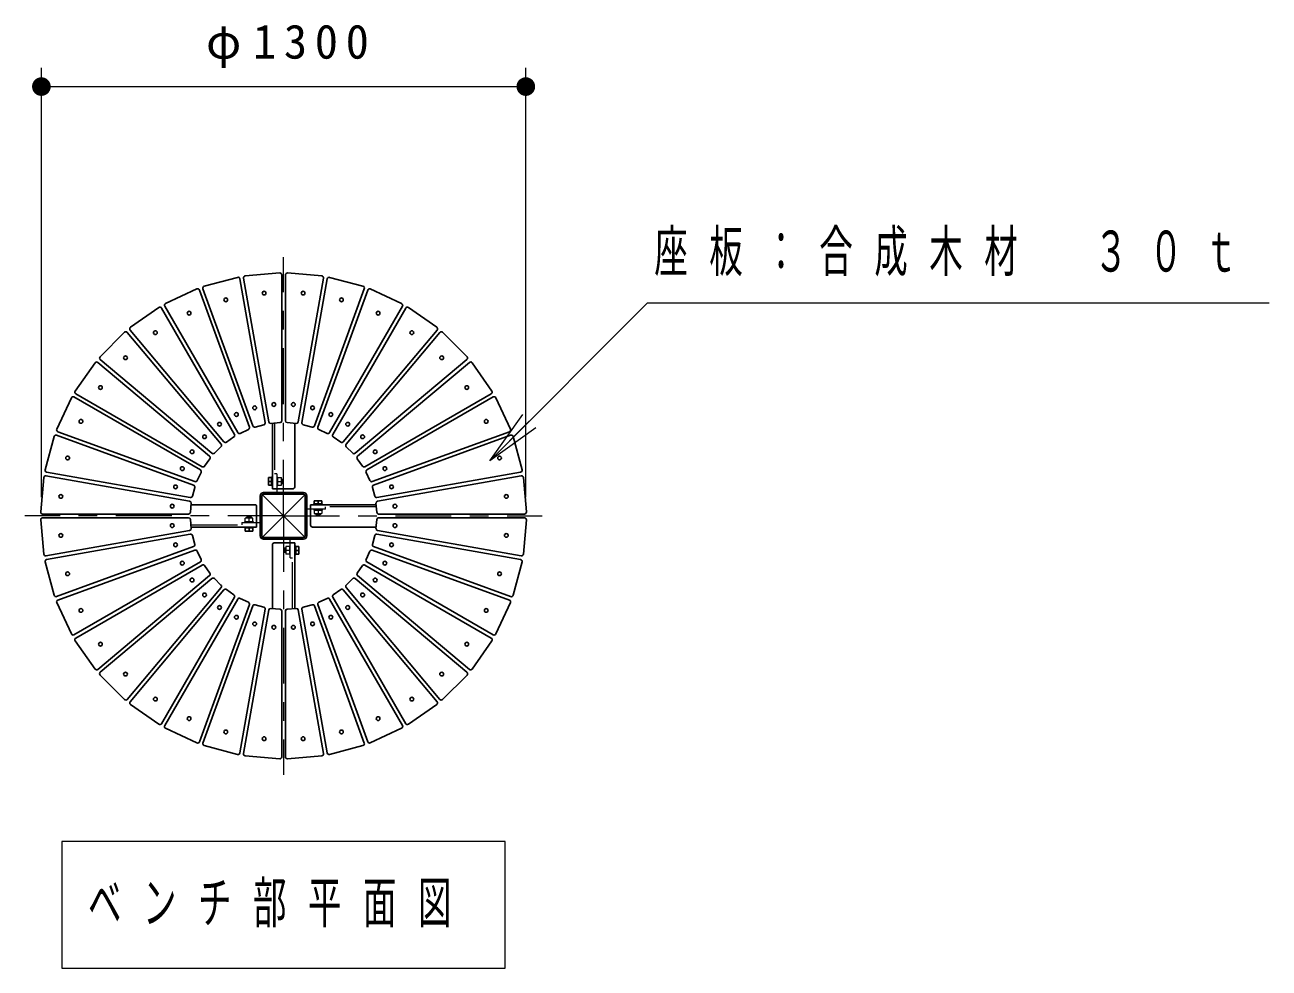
# Model space of a CAD drawing. Units: millimetres on the paper. Extents: x -385 to 0, y -5 to 267.
# Drawn here: x -247.7 to -180.9, y 109.7 to 160.3 of the extents above; entities that cross this region are included whole.
import ezdxf

# ---------------------------------------------------------------- set-up
doc = ezdxf.new("R2010")
doc.units = ezdxf.units.MM
doc.linetypes.add('USER1', pattern=[4.5, 2.5, -2])
doc.linetypes.add('USER2', pattern=[6, 3, -1, 1, -1])
doc.layers.add('LY_1', color=131, linetype='Continuous', lineweight=25)
doc.styles.add('ＭＳ ゴシック', font='')
doc.styles.get('ＭＳ ゴシック').set_extended_font_data('MS Gothic')

# ---------------------------------------------------------------- blocks, each defined once
blk = doc.blocks.new('filled_dot')
at = {"color": 0, "linetype": 'Continuous', "lineweight": -2, "const_width": 1.25}
blk.add_lwpolyline([(-0.625, 0, 1), (0.625, 0, 1)], format="xyb", close=True, dxfattribs=at)

msp = doc.modelspace()

# ---------------------------------------------------------------- linework, layer by layer
at = {"layer": 'LY_1', "color": 7, "lineweight": 13}
for p, q in [((-246.786, 135.001), (-246.786, 158.032)), ((-220.786, 135.001), (-220.786, 158.032)), ((-246.786, 157.032), (-220.786, 157.032)), ((-222.719, 136.957), (-220.951, 139.432)), ((-222.719, 136.957), (-220.597, 139.078)), ((-220.244, 138.725), (-222.719, 136.957)), ((-245.686, 116.541), (-245.686, 109.741)), ((-221.886, 116.541), (-245.686, 116.541)), ((-221.886, 109.741), (-221.886, 116.541)), ((-245.686, 109.741), (-221.886, 109.741))]:
    msp.add_line(p, q, dxfattribs=at)
at = {"layer": 'LY_1', "color": 7, "linetype": 'USER2', "lineweight": 13}
for q in [(-233.786, 147.887), (-247.672, 134.001), (-233.786, 120.115), (-219.901, 134.001)]:
    msp.add_line((-233.786, 134.001), q, dxfattribs=at)
at = {"layer": 'LY_1', "color": 40}
for p, q in [((-235.844, 146.871), (-233.995, 147.032)), ((-233.886, 139.103), (-233.886, 146.933)), ((-233.686, 139.103), (-233.686, 146.933)), ((-233.578, 147.032), (-231.729, 146.871)), ((-238.047, 146.318), (-236.255, 146.798)), ((-234.771, 139.008), (-236.13, 146.719)), ((-234.574, 139.043), (-235.933, 146.754)), ((-232.999, 139.043), (-231.639, 146.754)), ((-232.802, 139.008), (-231.442, 146.719)), ((-231.318, 146.798), (-229.525, 146.318)), ((-240.121, 145.391), (-238.439, 146.175)), ((-235.625, 138.761), (-238.303, 146.119)), ((-235.437, 138.829), (-238.115, 146.187)), ((-232.135, 138.829), (-229.457, 146.187)), ((-231.947, 138.761), (-229.269, 146.119)), ((-229.133, 146.175), (-227.451, 145.391)), ((-242.003, 144.118), (-240.483, 145.182)), ((-236.424, 138.369), (-240.339, 145.15)), ((-236.251, 138.469), (-240.166, 145.25)), ((-231.322, 138.469), (-227.407, 145.25)), ((-231.149, 138.369), (-227.234, 145.15)), ((-227.09, 145.182), (-225.57, 144.118)), ((-243.635, 142.537), (-242.323, 143.849)), ((-237.142, 137.845), (-242.175, 143.843)), ((-236.989, 137.974), (-242.022, 143.972)), ((-230.583, 137.974), (-225.551, 143.972)), ((-230.43, 137.845), (-225.397, 143.843)), ((-225.25, 143.849), (-223.938, 142.537)), ((-237.63, 137.357), (-243.628, 142.39)), ((-229.942, 137.357), (-223.944, 142.39)), ((-244.968, 140.697), (-243.903, 142.218)), ((-237.759, 137.204), (-243.757, 142.237)), ((-229.814, 137.204), (-223.816, 142.237)), ((-223.67, 142.218), (-222.605, 140.697)), ((-245.96, 138.654), (-245.176, 140.336)), ((-238.255, 136.465), (-245.036, 140.38)), ((-238.155, 136.639), (-244.936, 140.553)), ((-229.418, 136.639), (-222.637, 140.553)), ((-229.318, 136.465), (-222.537, 140.38)), ((-222.396, 140.336), (-221.612, 138.654)), ((-234.467, 138.961), (-233.978, 139.003)), ((-233.595, 139.003), (-233.106, 138.961)), ((-246.584, 136.469), (-246.103, 138.262)), ((-238.615, 135.652), (-245.972, 138.33)), ((-238.546, 135.84), (-245.904, 138.518)), ((-236.855, 137.956), (-236.453, 138.238)), ((-236.122, 138.429), (-235.677, 138.636)), ((-235.317, 138.767), (-234.843, 138.894)), ((-232.729, 138.894), (-232.255, 138.767)), ((-231.896, 138.636), (-231.451, 138.429)), ((-231.119, 138.238), (-230.717, 137.956)), ((-229.026, 135.84), (-221.669, 138.518)), ((-228.958, 135.652), (-221.6, 138.33)), ((-221.469, 138.262), (-220.989, 136.469)), ((-237.495, 137.363), (-237.148, 137.71)), ((-230.424, 137.71), (-230.077, 137.363)), ((-238.023, 136.668), (-237.741, 137.07)), ((-229.831, 137.07), (-229.55, 136.668)), ((-238.793, 134.985), (-246.504, 136.345)), ((-238.422, 135.892), (-238.214, 136.336)), ((-229.359, 136.336), (-229.151, 135.892)), ((-228.779, 134.985), (-221.068, 136.345)), ((-246.818, 134.21), (-246.656, 136.058)), ((-238.828, 134.788), (-246.539, 136.148)), ((-228.745, 134.788), (-221.034, 136.148)), ((-220.917, 136.058), (-220.755, 134.21)), ((-238.679, 135.058), (-238.552, 135.532)), ((-229.02, 135.532), (-228.893, 135.058)), ((-238.789, 134.192), (-238.746, 134.681)), ((-228.827, 134.681), (-228.784, 134.192)), ((-246.656, 131.944), (-246.818, 133.792)), ((-238.888, 134.101), (-246.718, 134.101)), ((-238.888, 133.901), (-246.718, 133.901)), ((-238.746, 133.321), (-238.789, 133.81)), ((-228.784, 133.81), (-228.827, 133.321)), ((-228.684, 134.101), (-220.855, 134.101)), ((-228.684, 133.901), (-220.855, 133.901)), ((-220.755, 133.792), (-220.917, 131.944)), ((-238.828, 133.214), (-246.539, 131.854)), ((-238.793, 133.017), (-246.504, 131.657)), ((-238.552, 132.47), (-238.679, 132.944)), ((-228.893, 132.944), (-229.02, 132.47)), ((-228.779, 133.017), (-221.068, 131.657)), ((-228.745, 133.214), (-221.034, 131.854)), ((-238.615, 132.35), (-245.972, 129.672)), ((-228.958, 132.35), (-221.6, 129.672)), ((-238.546, 132.162), (-245.904, 129.484)), ((-238.214, 131.665), (-238.422, 132.11)), ((-229.151, 132.11), (-229.359, 131.665)), ((-229.026, 132.162), (-221.669, 129.484)), ((-246.103, 129.74), (-246.584, 131.533)), ((-238.255, 131.537), (-245.036, 127.622)), ((-238.155, 131.363), (-244.936, 127.448)), ((-237.741, 130.932), (-238.023, 131.334)), ((-229.55, 131.334), (-229.831, 130.932)), ((-229.418, 131.363), (-222.637, 127.448)), ((-229.318, 131.537), (-222.537, 127.622)), ((-220.989, 131.533), (-221.469, 129.74)), ((-237.759, 130.798), (-243.757, 125.765)), ((-237.63, 130.645), (-243.628, 125.612)), ((-237.148, 130.292), (-237.495, 130.639)), ((-230.077, 130.639), (-230.424, 130.292)), ((-229.942, 130.645), (-223.944, 125.612)), ((-229.814, 130.798), (-223.816, 125.765)), ((-237.142, 130.157), (-242.175, 124.159)), ((-236.989, 130.028), (-242.022, 124.03)), ((-236.424, 129.633), (-240.339, 122.852)), ((-236.453, 129.764), (-236.855, 130.046)), ((-235.677, 129.366), (-236.122, 129.573)), ((-231.451, 129.573), (-231.896, 129.366)), ((-231.149, 129.633), (-227.234, 122.852)), ((-230.717, 130.046), (-231.119, 129.764)), ((-230.583, 130.028), (-225.551, 124.03)), ((-230.43, 130.157), (-225.397, 124.159)), ((-245.176, 127.666), (-245.96, 129.348)), ((-236.251, 129.533), (-240.166, 122.752)), ((-235.625, 129.241), (-238.303, 121.883)), ((-235.437, 129.172), (-238.115, 121.815)), ((-234.771, 128.994), (-236.13, 121.283)), ((-234.574, 128.959), (-235.933, 121.248)), ((-234.843, 129.108), (-235.317, 129.235)), ((-233.978, 128.999), (-234.467, 129.041)), ((-233.886, 128.899), (-233.886, 121.069)), ((-233.686, 128.899), (-233.686, 121.069)), ((-233.106, 129.041), (-233.595, 128.999)), ((-232.999, 128.959), (-231.639, 121.248)), ((-232.802, 128.994), (-231.442, 121.283)), ((-232.255, 129.235), (-232.729, 129.108)), ((-232.135, 129.172), (-229.457, 121.815)), ((-231.947, 129.241), (-229.269, 121.883)), ((-231.322, 129.533), (-227.407, 122.752)), ((-221.612, 129.348), (-222.396, 127.666)), ((-243.903, 125.784), (-244.968, 127.305)), ((-222.605, 127.305), (-223.67, 125.784)), ((-242.323, 124.153), (-243.635, 125.465)), ((-223.938, 125.465), (-225.25, 124.153)), ((-240.483, 122.82), (-242.003, 123.884)), ((-225.57, 123.884), (-227.09, 122.82)), ((-238.439, 121.827), (-240.121, 122.611)), ((-227.451, 122.611), (-229.133, 121.827)), ((-236.255, 121.204), (-238.047, 121.684)), ((-229.525, 121.684), (-231.318, 121.204)), ((-233.995, 120.97), (-235.844, 121.131)), ((-231.729, 121.131), (-233.578, 120.97))]:
    msp.add_line(p, q, dxfattribs=at)
at = {"layer": 'LY_1', "color": 7}
for p, q in [((-234.386, 138.968), (-234.386, 135.451)), ((-233.186, 138.968), (-233.186, 135.551)), ((-234.602, 135.647), (-234.602, 136.055)), ((-234.602, 136.055), (-234.434, 136.055)), ((-234.602, 135.851), (-234.434, 135.851)), ((-234.602, 135.647), (-234.434, 135.647)), ((-234.434, 135.623), (-234.434, 136.079)), ((-234.434, 136.079), (-234.386, 136.079)), ((-234.434, 135.623), (-234.386, 135.623)), ((-233.286, 135.451), (-234.386, 135.451)), ((-238.753, 134.601), (-235.336, 134.601)), ((-235.236, 134.501), (-235.236, 133.401)), ((-232.337, 133.501), (-232.337, 134.601)), ((-228.82, 134.601), (-232.337, 134.601)), ((-232.165, 134.649), (-232.165, 134.601)), ((-232.165, 134.649), (-231.709, 134.649)), ((-232.141, 134.817), (-232.141, 134.649)), ((-232.141, 134.817), (-231.732, 134.817)), ((-231.937, 134.817), (-231.937, 134.649)), ((-231.733, 134.817), (-231.733, 134.649)), ((-231.709, 134.649), (-231.709, 134.601)), ((-238.753, 133.401), (-235.236, 133.401)), ((-235.864, 133.353), (-235.864, 133.401)), ((-235.408, 133.353), (-235.864, 133.353)), ((-235.84, 133.185), (-235.84, 133.353)), ((-235.432, 133.185), (-235.84, 133.185)), ((-235.636, 133.185), (-235.636, 133.353)), ((-235.432, 133.185), (-235.432, 133.353)), ((-235.408, 133.353), (-235.408, 133.401)), ((-228.82, 133.401), (-232.237, 133.401)), ((-234.386, 129.034), (-234.386, 132.451)), ((-234.286, 132.551), (-233.186, 132.551)), ((-233.186, 129.034), (-233.186, 132.551)), ((-233.138, 132.379), (-233.186, 132.379)), ((-233.138, 132.379), (-233.138, 131.923)), ((-232.97, 132.355), (-233.138, 132.355)), ((-232.97, 132.355), (-232.97, 131.947)), ((-233.138, 131.923), (-233.186, 131.923)), ((-232.97, 132.151), (-233.138, 132.151)), ((-232.97, 131.947), (-233.138, 131.947))]:
    msp.add_line(p, q, dxfattribs=at)
at = {"layer": 'LY_1', "color": 7, "linetype": 'USER1', "lineweight": 13}
for p, q in [((-234.266, 138.978), (-234.266, 135.251)), ((-234.146, 136.251), (-234.266, 136.251)), ((-234.146, 136.251), (-234.146, 135.251)), ((-234.146, 136.079), (-234.098, 136.079)), ((-234.146, 135.623), (-234.098, 135.623)), ((-234.098, 135.623), (-234.098, 136.079)), ((-234.098, 136.055), (-233.906, 136.055)), ((-234.098, 135.851), (-233.906, 135.851)), ((-234.098, 135.647), (-233.906, 135.647)), ((-233.906, 135.647), (-233.906, 136.055)), ((-233.906, 135.971), (-233.834, 135.971)), ((-233.906, 135.731), (-233.834, 135.731)), ((-233.834, 135.731), (-233.834, 135.971)), ((-228.809, 134.481), (-232.536, 134.481)), ((-231.537, 134.361), (-232.536, 134.361)), ((-232.165, 134.361), (-232.165, 134.313)), ((-232.165, 134.313), (-231.709, 134.313)), ((-232.141, 134.313), (-232.141, 134.121)), ((-231.937, 134.313), (-231.937, 134.121)), ((-231.732, 134.313), (-231.732, 134.121)), ((-231.709, 134.361), (-231.709, 134.313)), ((-231.537, 134.361), (-231.537, 134.481)), ((-236.036, 133.641), (-235.036, 133.641)), ((-236.036, 133.641), (-236.036, 133.521)), ((-235.408, 133.689), (-235.864, 133.689)), ((-235.864, 133.641), (-235.864, 133.689)), ((-235.432, 133.881), (-235.84, 133.881)), ((-235.84, 133.689), (-235.84, 133.881)), ((-235.756, 133.881), (-235.756, 133.953)), ((-235.516, 133.953), (-235.756, 133.953)), ((-235.636, 133.689), (-235.636, 133.881)), ((-235.516, 133.881), (-235.516, 133.953)), ((-235.432, 133.689), (-235.432, 133.881)), ((-235.408, 133.641), (-235.408, 133.689)), ((-232.141, 134.121), (-231.732, 134.121)), ((-232.057, 134.121), (-232.057, 134.049)), ((-232.057, 134.049), (-231.817, 134.049)), ((-231.817, 134.121), (-231.817, 134.049)), ((-238.763, 133.521), (-235.036, 133.521)), ((-233.666, 132.271), (-233.738, 132.271)), ((-233.738, 132.271), (-233.738, 132.031)), ((-233.666, 132.355), (-233.666, 131.947)), ((-233.474, 132.355), (-233.666, 132.355)), ((-233.426, 132.379), (-233.474, 132.379)), ((-233.474, 132.379), (-233.474, 131.923)), ((-233.426, 131.751), (-233.426, 132.751)), ((-233.306, 129.024), (-233.306, 132.751)), ((-233.666, 132.031), (-233.738, 132.031)), ((-233.474, 132.151), (-233.666, 132.151)), ((-233.474, 131.947), (-233.666, 131.947)), ((-233.426, 131.923), (-233.474, 131.923)), ((-233.426, 131.751), (-233.306, 131.751))]:
    msp.add_line(p, q, dxfattribs=at)
at = {"layer": 'LY_1', "color": 70}
for p, q in [((-235.036, 132.931), (-235.036, 135.071)), ((-234.946, 132.931), (-234.946, 135.071)), ((-234.856, 135.251), (-232.716, 135.251)), ((-234.856, 135.161), (-232.716, 135.161)), ((-232.626, 132.931), (-232.626, 135.071)), ((-232.536, 135.071), (-232.536, 132.931)), ((-234.856, 132.841), (-232.716, 132.841)), ((-232.716, 132.751), (-234.856, 132.751))]:
    msp.add_line(p, q, dxfattribs=at)
at = {"layer": 'LY_1', "color": 70, "lineweight": 13}
for p, q in [((-234.92, 135.135), (-232.653, 132.867)), ((-234.92, 132.867), (-232.653, 135.135))]:
    msp.add_line(p, q, dxfattribs=at)
at = {"layer": 'LY_1', "color": 7, "lineweight": 13}
msp.add_lwpolyline([(-222.719, 136.957), (-214.251, 145.425), (-180.891, 145.425)], dxfattribs=at)
at = {"layer": 'LY_1', "color": 40}
for centre in [(-236.892, 145.592), (-234.832, 145.955), (-232.74, 145.955), (-230.681, 145.592), (-238.858, 144.877), (-228.715, 144.877), (-240.669, 143.831), (-226.903, 143.831), (-242.272, 142.486), (-225.301, 142.486), (-243.616, 140.884), (-223.957, 140.884), (-235.339, 139.797), (-234.309, 139.978), (-233.263, 139.978), (-232.233, 139.797), (-244.662, 139.072), (-237.228, 138.916), (-236.322, 139.439), (-231.251, 139.439), (-230.345, 138.916), (-222.911, 139.072), (-238.029, 138.244), (-229.544, 138.244), (-245.377, 137.107), (-238.701, 137.442), (-228.871, 137.442), (-222.195, 137.107), (-239.224, 136.537), (-228.348, 136.537), (-239.582, 135.554), (-227.991, 135.554), (-245.741, 135.047), (-221.832, 135.047), (-239.764, 134.524), (-227.809, 134.524), (-239.764, 133.478), (-227.809, 133.478), (-245.741, 132.955), (-221.832, 132.955), (-239.582, 132.448), (-227.991, 132.448), (-239.224, 131.465), (-228.348, 131.465), (-245.377, 130.895), (-222.195, 130.895), (-238.701, 130.56), (-228.871, 130.56), (-238.029, 129.758), (-229.544, 129.758), (-244.662, 128.93), (-237.228, 129.086), (-230.345, 129.086), (-222.911, 128.93), (-236.322, 128.563), (-235.339, 128.205), (-232.233, 128.205), (-231.251, 128.563), (-234.309, 128.024), (-233.263, 128.024), (-243.616, 127.118), (-223.957, 127.118), (-242.272, 125.516), (-225.301, 125.516), (-240.669, 124.171), (-226.903, 124.171), (-238.858, 123.125), (-228.715, 123.125), (-236.892, 122.41), (-230.681, 122.41), (-234.832, 122.047), (-232.74, 122.047)]:
    msp.add_circle(centre, 0.1, dxfattribs=at)
for centre, start, end in [((-233.986, 146.933), 0, 95), ((-233.586, 146.933), 85, 180), ((-238.021, 146.221), 105, 200), ((-236.229, 146.702), 10, 105), ((-235.835, 146.771), 95, 190), ((-231.738, 146.771), 350, 85), ((-231.344, 146.702), 75, 170), ((-229.551, 146.221), 340, 75), ((-238.397, 146.084), 20, 115), ((-229.175, 146.084), 65, 160), ((-240.425, 145.1), 30, 125), ((-240.079, 145.3), 115, 210), ((-227.494, 145.3), 330, 65), ((-227.147, 145.1), 55, 150), ((-242.252, 143.779), 40, 135), ((-241.946, 144.036), 125, 220), ((-225.627, 144.036), 320, 55), ((-225.321, 143.779), 45, 140), ((-243.821, 142.16), 50, 145), ((-243.564, 142.467), 135, 230), ((-224.009, 142.467), 310, 45), ((-223.751, 142.16), 35, 130), ((-245.086, 140.294), 60, 155), ((-244.886, 140.64), 145, 240), ((-222.687, 140.64), 300, 35), ((-222.487, 140.294), 25, 120), ((-234.869, 138.991), 285, 10), ((-234.475, 139.06), 190, 275), ((-233.986, 139.103), 275, 0), ((-233.586, 139.103), 180, 265), ((-233.097, 139.06), 265, 350), ((-232.703, 138.991), 170, 255), ((-246.007, 138.236), 70, 165), ((-245.87, 138.612), 155, 250), ((-236.511, 138.319), 305, 30), ((-236.164, 138.519), 210, 295), ((-235.719, 138.727), 295, 20), ((-235.343, 138.864), 200, 285), ((-232.229, 138.864), 255, 340), ((-231.853, 138.727), 160, 245), ((-231.409, 138.519), 245, 330), ((-231.062, 138.319), 150, 235), ((-221.703, 138.612), 290, 25), ((-221.566, 138.236), 15, 110), ((-237.219, 137.781), 315, 40), ((-236.913, 138.038), 220, 305), ((-230.66, 138.038), 235, 320), ((-230.354, 137.781), 140, 225), ((-237.823, 137.127), 325, 50), ((-237.566, 137.434), 230, 315), ((-230.007, 137.434), 225, 310), ((-229.749, 137.127), 130, 215), ((-246.487, 136.444), 165, 260), ((-238.305, 136.379), 335, 60), ((-238.105, 136.725), 240, 325), ((-229.468, 136.725), 215, 300), ((-229.268, 136.379), 120, 205), ((-221.086, 136.444), 280, 15), ((-246.556, 136.05), 80, 175), ((-238.649, 135.558), 345, 70), ((-238.512, 135.934), 250, 335), ((-229.06, 135.934), 205, 290), ((-228.924, 135.558), 110, 195), ((-221.016, 136.05), 5, 100), ((-238.776, 135.084), 260, 345), ((-228.797, 135.084), 195, 280), ((-238.846, 134.69), 355, 80), ((-228.727, 134.69), 100, 185), ((-246.718, 134.201), 175, 270), ((-246.718, 133.801), 90, 185), ((-238.888, 134.201), 270, 355), ((-238.888, 133.801), 5, 90), ((-228.684, 134.201), 185, 270), ((-228.684, 133.801), 90, 175), ((-220.855, 134.201), 270, 5), ((-220.855, 133.801), 355, 90), ((-238.846, 133.312), 280, 5), ((-238.776, 132.918), 15, 100), ((-228.797, 132.918), 80, 165), ((-228.727, 133.312), 175, 260), ((-238.649, 132.444), 290, 15), ((-228.924, 132.444), 165, 250), ((-246.556, 131.952), 185, 280), ((-246.487, 131.558), 100, 195), ((-238.512, 132.068), 25, 110), ((-238.305, 131.623), 300, 25), ((-229.268, 131.623), 155, 240), ((-229.06, 132.068), 70, 155), ((-221.086, 131.558), 345, 80), ((-221.016, 131.952), 260, 355), ((-238.105, 131.277), 35, 120), ((-237.823, 130.875), 310, 35), ((-229.749, 130.875), 145, 230), ((-229.468, 131.277), 60, 145), ((-237.566, 130.568), 45, 130), ((-237.219, 130.221), 320, 45), ((-230.354, 130.221), 135, 220), ((-230.007, 130.568), 50, 135), ((-246.007, 129.766), 195, 290), ((-236.913, 129.964), 55, 140), ((-236.511, 129.683), 330, 55), ((-236.164, 129.483), 65, 150), ((-231.409, 129.483), 30, 115), ((-231.062, 129.683), 125, 210), ((-230.66, 129.964), 40, 125), ((-221.566, 129.766), 250, 345), ((-245.87, 129.39), 110, 205), ((-235.719, 129.275), 340, 65), ((-235.343, 129.138), 75, 160), ((-234.869, 129.011), 350, 75), ((-234.475, 128.942), 85, 170), ((-233.986, 128.899), 0, 85), ((-233.586, 128.899), 95, 180), ((-233.097, 128.942), 10, 95), ((-232.703, 129.011), 105, 190), ((-232.229, 129.138), 20, 105), ((-231.853, 129.275), 115, 200), ((-221.703, 129.39), 335, 70), ((-245.086, 127.708), 205, 300), ((-222.487, 127.708), 240, 335), ((-244.886, 127.362), 120, 215), ((-222.687, 127.362), 325, 60), ((-243.821, 125.842), 215, 310), ((-243.564, 125.535), 130, 225), ((-224.009, 125.535), 315, 50), ((-223.751, 125.842), 230, 325), ((-242.252, 124.223), 225, 320), ((-241.946, 123.966), 140, 235), ((-225.627, 123.966), 305, 40), ((-225.321, 124.223), 220, 315), ((-240.425, 122.902), 235, 330), ((-240.079, 122.702), 150, 245), ((-227.494, 122.702), 295, 30), ((-227.147, 122.902), 210, 305), ((-238.397, 121.917), 245, 340), ((-238.021, 121.781), 160, 255), ((-229.551, 121.781), 285, 20), ((-229.175, 121.917), 200, 295), ((-236.229, 121.3), 255, 350), ((-235.835, 121.231), 170, 265), ((-233.986, 121.069), 265, 0), ((-233.586, 121.069), 180, 275), ((-231.738, 121.231), 275, 10), ((-231.344, 121.3), 190, 285)]:
    msp.add_arc(centre, 0.1, start, end, dxfattribs=at)
at = {"layer": 'LY_1', "color": 70}
for centre, radius, start, end in [((-234.856, 135.071), 0.18, 90, 180), ((-234.856, 135.071), 0.09, 90, 180), ((-232.716, 135.071), 0.18, 0, 90), ((-232.716, 135.071), 0.09, 0, 90), ((-234.856, 132.931), 0.18, 180, 270), ((-234.856, 132.931), 0.09, 180, 270), ((-232.716, 132.931), 0.18, 270, 0), ((-232.716, 132.931), 0.09, 270, 0)]:
    msp.add_arc(centre, radius, start, end, dxfattribs=at)
at = {"layer": 'LY_1', "color": 7}
for centre, start, end in [((-233.286, 135.551), 270, 0), ((-235.336, 134.501), 0, 90), ((-232.237, 133.501), 180, 270), ((-234.286, 132.451), 90, 180)]:
    msp.add_arc(centre, 0.1, start, end, dxfattribs=at)

# ---------------------------------------------------------------- block references
at = {"layer": 'LY_1', "color": 7, "lineweight": 13, "xscale": 0.4, "yscale": 0.4}
msp.add_blockref('filled_dot', (-246.786, 157.032), dxfattribs=at)
at = {"layer": 'LY_1', "color": 7, "lineweight": 13, "xscale": 0.4, "yscale": 0.4, "rotation": 180}
msp.add_blockref('filled_dot', (-220.786, 157.032), dxfattribs=at)

# ---------------------------------------------------------------- texts
at = {"layer": 'LY_1', "color": 7, "style": 'ＭＳ ゴシック'}
for s, insert, char_height, attachment_point in [('\\T1.33;φ1300', (-233.373, 158.032), 1.833, 8), ('\\T1.64;\\W0.6;座板：合成木材\u3000３０ｔ', (-213.891, 148.075), 2.199, 4), ('\\T1.64;\\W0.6;ベンチ部平面図', (-244.286, 113.141), 2.199, 4)]:
    msp.add_mtext(s, dxfattribs=dict(at, insert=insert, char_height=char_height, attachment_point=attachment_point))

doc.saveas('drawing.dxf')
